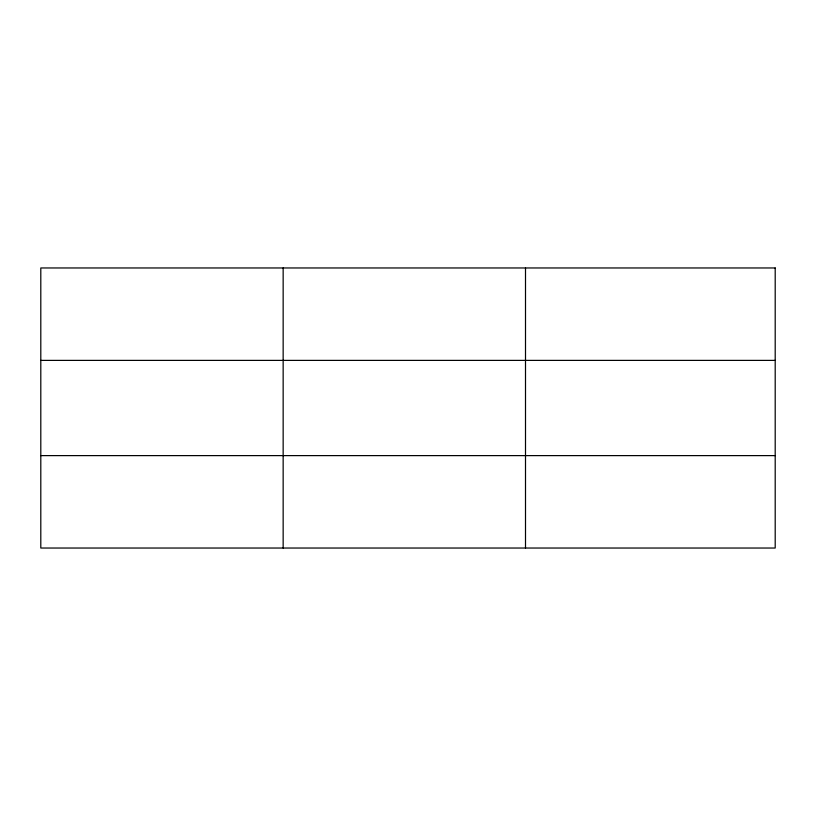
<?xml version="1.0" encoding="UTF-8"?>
<svg xmlns="http://www.w3.org/2000/svg" width="816" height="816" viewBox="0 0 816 816"><rect width="100%" height="100%" fill="white"/><g stroke="black" fill="none" stroke-linecap="round" stroke-linejoin="round"><path stroke-width="1.22" d="M283.152 267.964L283.152 548.036M525.504 267.964L525.504 548.036M40.8 360.386L775.2 360.386M40.8 455.614L775.2 455.614M775.2 267.964L775.2 548.036L40.8 548.036L40.8 267.964L775.2 267.964"/></g></svg>
